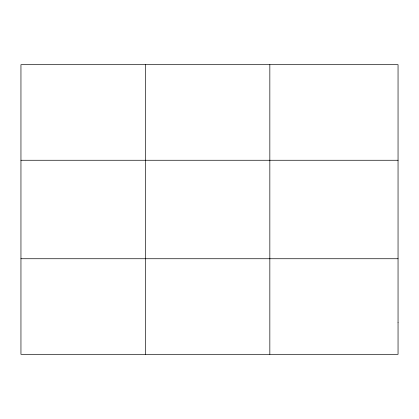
<?xml version="1.0" encoding="UTF-8"?>
<svg xmlns="http://www.w3.org/2000/svg" width="419" height="419" viewBox="0 0 419 419"><rect width="100%" height="100%" fill="white"/><g stroke="black" fill="none" stroke-linecap="round" stroke-linejoin="round"><path stroke-width="0.63" d="M145.393 354.312L145.393 64.688M269.836 354.312L269.836 64.688M20.95 160.262L398.05 160.262M20.95 258.738L398.05 258.738M398.05 322.452L398.05 354.312L20.95 354.312L20.95 64.688L398.05 64.688L398.05 322.452"/></g></svg>
